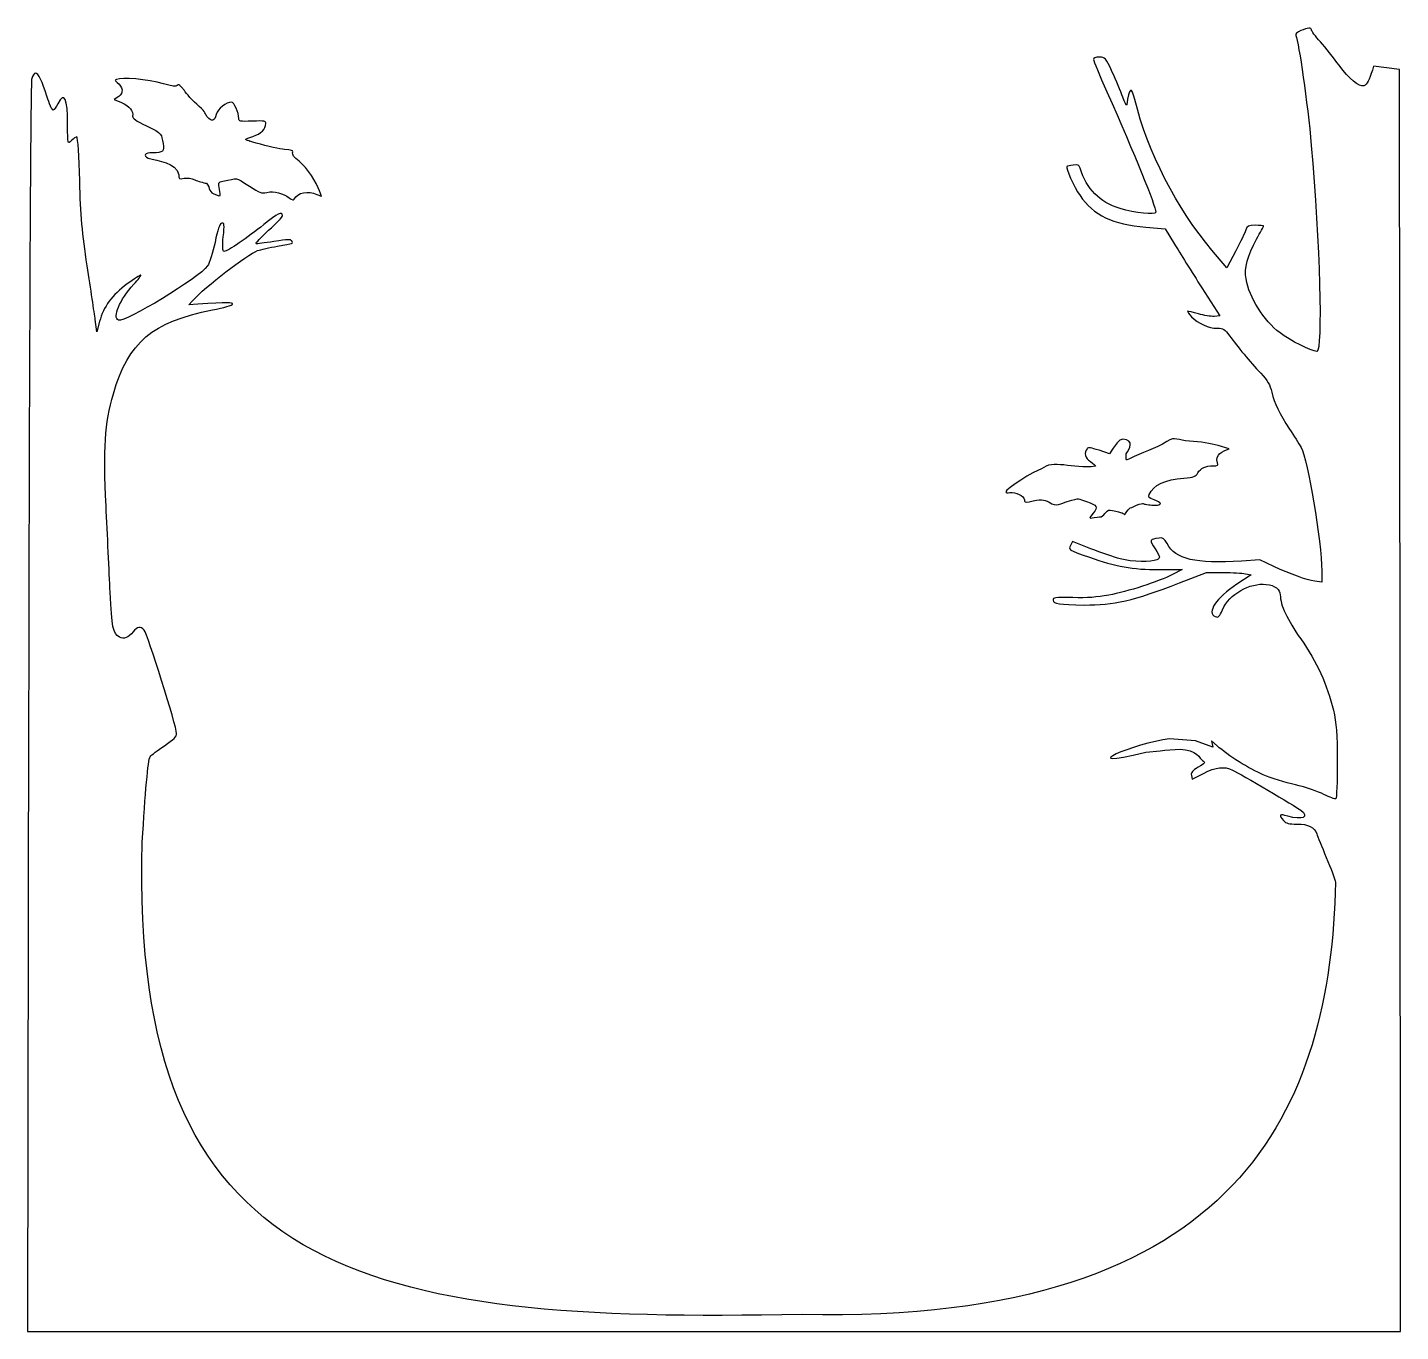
# Model space of a CAD drawing. Header units: centimetres. Extents: x -13.9 to 14.1, y -13.8 to 12.9.
import ezdxf

# ---------------------------------------------------------------- set-up
doc = ezdxf.new("R2010")
doc.units = ezdxf.units.CM
doc.header["$MEASUREMENT"] = 0
doc.layers.add('Layer 1', color=7, linetype='Continuous')

msp = doc.modelspace()

# ---------------------------------------------------------------- linework, layer by layer
at = {"layer": 'Layer 1'}
for points, knots in [([(-13.87684, -1.01854), (-13.86245, 6.77093), (-13.83782, 11.7632), (-13.81349, 11.83109), (-13.81349, 11.83109), (-13.79161, 11.89216), (-13.75767, 11.94212), (-13.73807, 11.94212), (-13.73807, 11.94212), (-13.68072, 11.94212), (-13.59602, 11.77234), (-13.50245, 11.46958), (-13.50245, 11.46958), (-13.45443, 11.31424), (-13.39802, 11.18713), (-13.37711, 11.18713), (-13.37711, 11.18713), (-13.35621, 11.18713), (-13.31205, 11.24375), (-13.27902, 11.31296), (-13.27902, 11.31296), (-13.15056, 11.58228), (-13.0776, 11.42458), (-13.07948, 10.88168), (-13.07948, 10.88168), (-13.08041, 10.48932), (-13.08019, 10.48778), (-13.00161, 10.5634), (-13.00161, 10.5634), (-12.95801, 10.60519), (-12.90757, 10.63939), (-12.88952, 10.63939), (-12.88952, 10.63939), (-12.87146, 10.63939), (-12.84612, 10.23636), (-12.83307, 9.74377), (-12.83307, 9.74377), (-12.81442, 9.03742), (-12.78219, 8.66982), (-12.68028, 8.00433), (-12.68028, 8.00433), (-12.60923, 7.54023), (-12.53513, 7.04727), (-12.51574, 6.90885), (-12.51574, 6.90885), (-12.51574, 6.90885), (-12.48033, 6.65719), (-12.48033, 6.65719), (-12.48033, 6.65719), (-12.48033, 6.65719), (-12.42633, 6.86896), (-12.42633, 6.86896), (-12.42633, 6.86896), (-12.34989, 7.16861), (-12.17042, 7.41338), (-11.86326, 7.63683), (-11.86326, 7.63683), (-11.71958, 7.74139), (-11.59452, 7.82167), (-11.58526, 7.81524), (-11.58526, 7.81524), (-11.57611, 7.80881), (-11.64029, 7.72548), (-11.72791, 7.63007), (-11.72791, 7.63007), (-12.01897, 7.31322), (-12.17203, 6.95126), (-12.03926, 6.89393), (-12.03926, 6.89393), (-11.91176, 6.83886), (-10.38782, 7.76797), (-10.22012, 8.00306), (-10.22012, 8.00306), (-10.17897, 8.06075), (-10.11077, 8.27721), (-10.06868, 8.48409), (-10.06868, 8.48409), (-10.01503, 8.74775), (-9.9737, 8.86515), (-9.93064, 8.87669), (-9.93064, 8.87669), (-9.87828, 8.89073), (-9.87367, 8.84935), (-9.89954, 8.59678), (-9.89954, 8.59678), (-9.91973, 8.39992), (-9.91533, 8.3004), (-9.88639, 8.3004), (-9.88639, 8.3004), (-9.81437, 8.3004), (-9.39827, 8.58071), (-9.07326, 8.84818), (-9.07326, 8.84818), (-8.79112, 9.08041), (-8.69189, 9.1271), (-8.69189, 9.02775), (-8.69189, 9.02775), (-8.69189, 9.00633), (-8.81835, 8.8734), (-8.97291, 8.73236), (-8.97291, 8.73236), (-9.12747, 8.59132), (-9.24383, 8.46893), (-9.23162, 8.46038), (-9.23162, 8.46038), (-9.21942, 8.45183), (-9.05579, 8.47026), (-8.86794, 8.50134), (-8.86794, 8.50134), (-8.56992, 8.55066), (-8.52348, 8.55223), (-8.50231, 8.51371), (-8.50231, 8.51371), (-8.47179, 8.45816), (-8.45026, 8.46606), (-8.79312, 8.40709), (-8.79312, 8.40709), (-8.95367, 8.37948), (-9.13591, 8.33852), (-9.19802, 8.31607), (-9.19802, 8.31607), (-9.41237, 8.23863), (-10.26718, 7.58067), (-10.5312, 7.28987), (-10.5312, 7.28987), (-10.5312, 7.28987), (-10.60195, 7.21196), (-10.60195, 7.21196), (-10.60195, 7.21196), (-10.60195, 7.21196), (-10.42027, 7.22236), (-10.42027, 7.22236), (-10.42027, 7.22236), (-9.80407, 7.25763), (-9.70896, 7.25763), (-9.70896, 7.22233), (-9.70896, 7.22233), (-9.70896, 7.20182), (-9.8879, 7.15079), (-10.12135, 7.1047), (-10.12135, 7.1047), (-11.35433, 6.86135), (-11.8369, 6.45226), (-12.14487, 5.38906), (-12.14487, 5.38906), (-12.32103, 4.78074), (-12.35411, 4.27915), (-12.29545, 3.10432), (-12.29545, 3.10432), (-12.26703, 2.53438), (-12.22897, 1.74164), (-12.21091, 1.34268), (-12.21091, 1.34268), (-12.17817, 0.61857), (-12.15405, 0.50356), (-12.01926, 0.42535), (-12.01926, 0.42535), (-11.9308, 0.37408), (-11.8377, 0.40895), (-11.74249, 0.52906), (-11.74249, 0.52906), (-11.65438, 0.64008), (-11.59227, 0.65063), (-11.51696, 0.56732), (-11.51696, 0.56732), (-11.4496, 0.49271), (-10.85308, -1.40359), (-10.85308, -1.54322), (-10.85308, -1.54322), (-10.85308, -1.60959), (-10.90974, -1.66638), (-11.10304, -1.7938), (-11.10304, -1.7938), (-11.2405, -1.88442), (-11.37193, -1.9852), (-11.39503, -2.01777), (-11.39503, -2.01777), (-11.43465, -2.07365), (-11.49788, -2.76851), (-11.55394, -3.76461), (-11.55394, -3.76461), (-11.8078, -12.62855), (-7.02664, -13.60296), (1.92304, -13.40704), (1.92304, -13.40704), (10.93922, -13.6222), (12.71224, -9.11028), (12.8213, -4.58322), (12.8213, -4.58322), (12.80953, -4.5238), (12.72464, -4.29532), (12.63251, -4.07549), (12.63251, -4.07549), (12.54047, -3.85565), (12.45248, -3.63881), (12.43695, -3.59361), (12.43695, -3.59361), (12.38931, -3.455), (12.26705, -3.39451), (12.03435, -3.39451), (12.03435, -3.39451), (11.86108, -3.39451), (11.81619, -3.38261), (11.75888, -3.32153), (11.75888, -3.32153), (11.65072, -3.20619), (11.67386, -3.18162), (11.84395, -3.23127), (11.84395, -3.23127), (12.14808, -3.32005), (12.29778, -3.25062), (12.10904, -3.10839), (12.10904, -3.10839), (11.99954, -3.02599), (10.88748, -2.37237), (10.717, -2.29027), (10.717, -2.29027), (10.549, -2.20936), (10.3807, -2.22905), (10.12262, -2.35979), (10.12262, -2.35979), (10.12262, -2.35979), (9.88954, -2.47785), (9.88954, -2.47785), (9.88954, -2.47785), (9.88954, -2.47785), (9.87558, -2.39959), (9.87558, -2.39959), (9.87558, -2.39959), (9.86491, -2.33925), (9.89713, -2.30091), (10.01664, -2.23211), (10.01664, -2.23211), (10.15818, -2.1506), (10.1657, -2.13883), (10.10426, -2.09586), (10.10426, -2.09586), (10.0538, -2.06062), (9.97894, -1.87222), (9.64593, -1.86361), (9.64593, -1.86361), (9.64593, -1.86361), (9.33661, -1.88422), (9.33661, -1.88422), (9.33661, -1.88422), (9.33661, -1.88422), (9.23701, -1.89507), (9.23701, -1.89507), (9.23701, -1.89507), (9.23701, -1.89507), (8.94218, -1.92897), (8.94218, -1.92897), (8.94218, -1.92897), (7.38956, -2.29578), (8.72636, -1.74085), (9.42837, -1.65473), (9.42837, -1.65473), (9.42837, -1.65473), (9.96153, -1.69165), (9.96153, -1.69165), (9.96153, -1.69165), (9.96153, -1.69165), (10.31437, -1.82529), (10.31437, -1.82529), (10.31437, -1.82529), (10.31437, -1.82529), (10.28792, -1.69206), (10.28792, -1.69206), (10.28792, -1.69206), (10.28792, -1.69206), (10.40277, -1.79569), (10.40277, -1.79569), (10.40277, -1.79569), (10.6238, -1.99523), (11.05864, -2.26835), (11.34375, -2.38668), (11.34375, -2.38668), (11.50199, -2.45234), (11.79833, -2.54548), (12.00226, -2.59366), (12.00226, -2.59366), (12.20629, -2.64184), (12.46839, -2.73008), (12.58471, -2.78975), (12.58471, -2.78975), (12.70101, -2.84942), (12.80966, -2.88888), (12.82599, -2.87744), (12.82599, -2.87744), (12.84243, -2.866), (12.85583, -2.52799), (12.85583, -2.12631), (12.85583, -2.12631), (12.85583, -1.55323), (12.83898, -1.32586), (12.77753, -1.0703), (12.77753, -1.0703), (12.65018, -0.54084), (12.43856, -0.07843), (12.11036, 0.38756), (12.11036, 0.38756), (11.83363, 0.7804), (11.69318, 1.08081), (11.69122, 1.28431), (11.69122, 1.28431), (11.69039, 1.40013), (11.5843, 1.48063), (11.40672, 1.50076), (11.40672, 1.50076), (11.06667, 1.53932), (10.65058, 1.29879), (10.51214, 0.98363), (10.51214, 0.98363), (10.44857, 0.83898), (10.42753, 0.81897), (10.36506, 0.84342), (10.36506, 0.84342), (10.17848, 0.91636), (10.3851, 1.22759), (10.80292, 1.50294), (10.80292, 1.50294), (10.80292, 1.50294), (11.09717, 1.69689), (11.09717, 1.69689), (11.09717, 1.69689), (11.09717, 1.69689), (10.98065, 1.71965), (10.98065, 1.71965), (10.98065, 1.71965), (10.91654, 1.73217), (10.71165, 1.74241), (10.52522, 1.74241), (10.52522, 1.74241), (10.52522, 1.74241), (10.1862, 1.74241), (10.1862, 1.74241), (10.1862, 1.74241), (10.1862, 1.74241), (9.63527, 1.53063), (9.63527, 1.53063), (9.63527, 1.53063), (8.68187, 1.16409), (8.29358, 1.0742), (7.68773, 1.07974), (7.68773, 1.07974), (7.18223, 1.08436), (7.05041, 1.10513), (7.05041, 1.18015), (7.05041, 1.18015), (7.05041, 1.23548), (7.075, 1.23852), (7.45302, 1.22997), (7.45302, 1.22997), (7.75501, 1.22314), (7.93868, 1.23598), (8.18833, 1.28136), (8.18833, 1.28136), (8.56948, 1.35063), (9.2043, 1.55515), (9.49314, 1.70172), (9.49314, 1.70172), (9.49314, 1.70172), (9.69002, 1.80161), (9.69002, 1.80161), (9.69002, 1.80161), (9.69002, 1.80161), (9.21768, 1.8018), (9.21768, 1.8018), (9.21768, 1.8018), (8.67347, 1.80199), (8.32889, 1.86322), (7.79405, 2.05466), (7.79405, 2.05466), (7.3472, 2.2146), (7.35779, 2.20794), (7.40692, 2.29813), (7.40692, 2.29813), (7.40692, 2.29813), (7.44891, 2.37525), (7.44891, 2.37525), (7.44891, 2.37525), (7.44891, 2.37525), (7.82172, 2.22879), (7.82172, 2.22879), (7.82172, 2.22879), (8.02678, 2.14824), (8.2954, 2.05581), (8.41858, 2.02339), (8.41858, 2.02339), (8.67752, 1.95528), (9.05347, 1.94611), (9.16898, 2.00508), (9.16898, 2.00508), (9.246, 2.04445), (9.245, 2.05141), (9.13526, 2.22821), (9.13526, 2.22821), (9.01778, 2.41746), (9.01725, 2.41618), (9.21827, 2.44685), (9.21827, 2.44685), (9.29406, 2.45842), (9.32178, 2.4388), (9.37997, 2.33243), (9.37997, 2.33243), (9.5555, 2.0112), (9.95602, 1.91731), (10.89922, 1.97633), (10.89922, 1.97633), (10.89922, 1.97633), (11.27321, 1.99973), (11.27321, 1.99973), (11.27321, 1.99973), (11.27321, 1.99973), (11.55997, 1.8665), (11.55997, 1.8665), (11.55997, 1.8665), (11.91182, 1.70303), (12.21791, 1.59357), (12.40025, 1.56602), (12.40025, 1.56602), (12.40025, 1.56602), (12.53798, 1.54522), (12.53798, 1.54522), (12.53798, 1.54522), (12.53798, 1.54522), (12.53798, 1.77703), (12.53798, 1.77703), (12.53798, 1.77703), (12.5376, 2.36181), (12.25416, 4.05719), (12.11717, 4.29662), (12.11717, 4.29662), (12.07304, 4.37364), (11.96641, 4.54324), (11.88014, 4.67351), (11.88014, 4.67351), (11.66812, 4.99379), (11.57114, 5.1955), (11.5185, 5.42576), (11.5185, 5.42576), (11.48518, 5.57143), (11.42949, 5.66684), (11.29294, 5.81249), (11.29294, 5.81249), (11.07598, 6.04394), (10.81068, 6.36241), (10.65707, 6.57578), (10.65707, 6.57578), (10.55564, 6.7166), (10.53187, 6.73122), (10.40381, 6.73122), (10.40381, 6.73122), (10.23234, 6.73122), (10.01049, 6.83065), (9.87988, 6.96609), (9.87988, 6.96609), (9.82668, 7.02122), (9.79016, 7.07119), (9.79876, 7.07716), (9.79876, 7.07716), (9.80726, 7.08312), (9.90645, 7.06037), (10.01922, 7.0266), (10.01922, 7.0266), (10.13201, 6.99283), (10.2767, 6.96918), (10.34085, 6.97404), (10.34085, 6.97404), (10.34085, 6.97404), (10.45747, 6.98287), (10.45747, 6.98287), (10.45747, 6.98287), (10.45747, 6.98287), (10.0884, 7.56022), (10.0884, 7.56022), (10.0884, 7.56022), (9.88545, 7.87776), (9.63468, 8.27821), (9.53123, 8.45011), (9.53123, 8.45011), (9.53123, 8.45011), (9.34321, 8.76266), (9.34321, 8.76266), (9.34321, 8.76266), (9.34321, 8.76266), (8.94576, 8.79568), (8.94576, 8.79568), (8.94576, 8.79568), (8.26828, 8.85196), (7.87635, 9.0399), (7.60166, 9.44029), (7.60166, 9.44029), (7.474, 9.62625), (7.30105, 10.01002), (7.33439, 10.03331), (7.33439, 10.03331), (7.34156, 10.03833), (7.39906, 10.05147), (7.46208, 10.06253), (7.46208, 10.06253), (7.56311, 10.08025), (7.57986, 10.07266), (7.60354, 9.99832), (7.60354, 9.99832), (7.74105, 9.56616), (7.99374, 9.31234), (8.4191, 9.17897), (8.4191, 9.17897), (8.71805, 9.08523), (9.14839, 9.04046), (9.14805, 9.10314), (9.14805, 9.10314), (9.14768, 9.22746), (8.72361, 10.26999), (8.14889, 11.56098), (8.14889, 11.56098), (7.99935, 11.89686), (7.87697, 12.19331), (7.87697, 12.21975), (7.87697, 12.21975), (7.87697, 12.25292), (7.91462, 12.26782), (7.99844, 12.26782), (7.99844, 12.26782), (8.11521, 12.26782), (8.12532, 12.25597), (8.25953, 11.96435), (8.25953, 11.96435), (8.33628, 11.79744), (8.43281, 11.56761), (8.47395, 11.45362), (8.47395, 11.45362), (8.51511, 11.33963), (8.55154, 11.26635), (8.55484, 11.29078), (8.55484, 11.29078), (8.60459, 11.65019), (8.65238, 11.68254), (8.72054, 11.40281), (8.72054, 11.40281), (8.97895, 10.34153), (9.577, 9.17261), (10.29572, 8.324), (10.29572, 8.324), (10.29572, 8.324), (10.59914, 7.96583), (10.59914, 7.96583), (10.59914, 7.96583), (10.59914, 7.96583), (10.78087, 8.30915), (10.78087, 8.30915), (10.78087, 8.30915), (10.88085, 8.49798), (10.97538, 8.69317), (10.99102, 8.74292), (10.99102, 8.74292), (11.01683, 8.82502), (11.03484, 8.83337), (11.18564, 8.83337), (11.18564, 8.83337), (11.27701, 8.83337), (11.35178, 8.82805), (11.35178, 8.82154), (11.35178, 8.82154), (11.35178, 8.81503), (11.28667, 8.69179), (11.20712, 8.54767), (11.20712, 8.54767), (11.02591, 8.21959), (10.95438, 7.9505), (10.99211, 7.73947), (10.99211, 7.73947), (11.06082, 7.35501), (11.34785, 6.89877), (11.68695, 6.63498), (11.68695, 6.63498), (11.88173, 6.48346), (12.33188, 6.25752), (12.43888, 6.25752), (12.43888, 6.25752), (12.56228, 6.25752), (12.50183, 8.51196), (12.32614, 10.46178), (12.32614, 10.46178), (12.2469, 11.34172), (12.07494, 12.55406), (12.00691, 12.71298), (12.00691, 12.71298), (11.99506, 12.74068), (12.03551, 12.77826), (12.11046, 12.80921), (12.11046, 12.80921), (12.25404, 12.86845), (12.32637, 12.8739), (12.32637, 12.82546), (12.32637, 12.82546), (12.32637, 12.80647), (12.40963, 12.69655), (12.51146, 12.5812), (12.51146, 12.5812), (12.61318, 12.46585), (12.78504, 12.2506), (12.89323, 12.10288), (12.89323, 12.10288), (13.10324, 11.8161), (13.29708, 11.65694), (13.40208, 11.68508), (13.40208, 11.68508), (13.46025, 11.7007), (13.51542, 11.80325), (13.57358, 12.00384), (13.57358, 12.00384), (13.57358, 12.00384), (13.59572, 12.08034), (13.59572, 12.08034), (13.59572, 12.08034), (13.59572, 12.08034), (13.86154, 12.04675), (13.86154, 12.04675), (13.86154, 12.04675), (13.86154, 12.04675), (14.12734, 12.01317), (14.12734, 12.01317), (14.12734, 12.01317), (14.12734, 12.01317), (14.13799, -0.87197), (14.13799, -0.87197), (14.13799, -0.87197), (14.13799, -0.87197), (14.14861, -13.7571), (14.14861, -13.7571), (14.14861, -13.7571), (14.14861, -13.7571), (0.12424, -13.7571), (0.12424, -13.7571), (0.12424, -13.7571), (0.12424, -13.7571), (-13.90013, -13.7571), (-13.90013, -13.7571), (-13.90013, -13.7571), (-13.90013, -13.7571), (-13.87653, -1.0185), (-13.87653, -1.0185), (-13.87653, -1.0185), (-13.87653, -1.0185), (-13.87653, -1.01853), (-13.87653, -1.01853), (-13.87653, -1.01853), (-13.87653, -1.01853), (-13.87653, -1.01853), (-13.87653, -1.01853), (-13.87653, -1.01853), (-13.87653, -1.01853), (-13.87653, -1.01853), (-13.87653, -1.01853), (-13.87653, -1.01853), (-13.87653, -1.01853), (-13.87653, -1.01853), (-13.87653, -1.01853), (-13.87653, -1.01853), (-13.87653, -1.01853), (-13.87653, -1.01853), (-13.87653, -1.01853), (-13.87653, -1.01853), (-13.87653, -1.01853), (-13.87653, -1.01853), (-13.87653, -1.01853), (-13.87653, -1.01853), (-13.87653, -1.01853), (-13.87682, -1.01852), (-13.87682, -1.01852), (-13.87682, -1.01852), (-13.87682, -1.01852), (-13.87683, -1.01852), (-13.87683, -1.01852), (-13.87683, -1.01852), (-13.87683, -1.01852), (-13.87684, -1.01854), (-13.87684, -1.01854)], [0, 0, 0, 0, 0.00584795, 0.00584795, 0.00584795, 0.00584795, 0.01169591, 0.01169591, 0.01169591, 0.01169591, 0.01754386, 0.01754386, 0.01754386, 0.01754386, 0.02339181, 0.02339181, 0.02339181, 0.02339181, 0.02923977, 0.02923977, 0.02923977, 0.02923977, 0.03508772, 0.03508772, 0.03508772, 0.03508772, 0.04093567, 0.04093567, 0.04093567, 0.04093567, 0.04678363, 0.04678363, 0.04678363, 0.04678363, 0.05263158, 0.05263158, 0.05263158, 0.05263158, 0.05847953, 0.05847953, 0.05847953, 0.05847953, 0.06432749, 0.06432749, 0.06432749, 0.06432749, 0.07017544, 0.07017544, 0.07017544, 0.07017544, 0.07602339, 0.07602339, 0.07602339, 0.07602339, 0.08187135, 0.08187135, 0.08187135, 0.08187135, 0.0877193, 0.0877193, 0.0877193, 0.0877193, 0.09356725, 0.09356725, 0.09356725, 0.09356725, 0.0994152, 0.0994152, 0.0994152, 0.0994152, 0.10526316, 0.10526316, 0.10526316, 0.10526316, 0.11111111, 0.11111111, 0.11111111, 0.11111111, 0.11695906, 0.11695906, 0.11695906, 0.11695906, 0.12280702, 0.12280702, 0.12280702, 0.12280702, 0.12865497, 0.12865497, 0.12865497, 0.12865497, 0.13450292, 0.13450292, 0.13450292, 0.13450292, 0.14035088, 0.14035088, 0.14035088, 0.14035088, 0.14619883, 0.14619883, 0.14619883, 0.14619883, 0.15204678, 0.15204678, 0.15204678, 0.15204678, 0.15789474, 0.15789474, 0.15789474, 0.15789474, 0.16374269, 0.16374269, 0.16374269, 0.16374269, 0.16959064, 0.16959064, 0.16959064, 0.16959064, 0.1754386, 0.1754386, 0.1754386, 0.1754386, 0.18128655, 0.18128655, 0.18128655, 0.18128655, 0.1871345, 0.1871345, 0.1871345, 0.1871345, 0.19298246, 0.19298246, 0.19298246, 0.19298246, 0.19883041, 0.19883041, 0.19883041, 0.19883041, 0.20467836, 0.20467836, 0.20467836, 0.20467836, 0.21052632, 0.21052632, 0.21052632, 0.21052632, 0.21637427, 0.21637427, 0.21637427, 0.21637427, 0.22222222, 0.22222222, 0.22222222, 0.22222222, 0.22807018, 0.22807018, 0.22807018, 0.22807018, 0.23391813, 0.23391813, 0.23391813, 0.23391813, 0.23976608, 0.23976608, 0.23976608, 0.23976608, 0.24561404, 0.24561404, 0.24561404, 0.24561404, 0.25146199, 0.25146199, 0.25146199, 0.25146199, 0.25730994, 0.25730994, 0.25730994, 0.25730994, 0.26315789, 0.26315789, 0.26315789, 0.26315789, 0.26900585, 0.26900585, 0.26900585, 0.26900585, 0.2748538, 0.2748538, 0.2748538, 0.2748538, 0.28070175, 0.28070175, 0.28070175, 0.28070175, 0.28654971, 0.28654971, 0.28654971, 0.28654971, 0.29239766, 0.29239766, 0.29239766, 0.29239766, 0.29824561, 0.29824561, 0.29824561, 0.29824561, 0.30409357, 0.30409357, 0.30409357, 0.30409357, 0.30994152, 0.30994152, 0.30994152, 0.30994152, 0.31578947, 0.31578947, 0.31578947, 0.31578947, 0.32163743, 0.32163743, 0.32163743, 0.32163743, 0.32748538, 0.32748538, 0.32748538, 0.32748538, 0.33333333, 0.33333333, 0.33333333, 0.33333333, 0.33918129, 0.33918129, 0.33918129, 0.33918129, 0.34502924, 0.34502924, 0.34502924, 0.34502924, 0.35087719, 0.35087719, 0.35087719, 0.35087719, 0.35672515, 0.35672515, 0.35672515, 0.35672515, 0.3625731, 0.3625731, 0.3625731, 0.3625731, 0.36842105, 0.36842105, 0.36842105, 0.36842105, 0.37426901, 0.37426901, 0.37426901, 0.37426901, 0.38011696, 0.38011696, 0.38011696, 0.38011696, 0.38596491, 0.38596491, 0.38596491, 0.38596491, 0.39181287, 0.39181287, 0.39181287, 0.39181287, 0.39766082, 0.39766082, 0.39766082, 0.39766082, 0.40350877, 0.40350877, 0.40350877, 0.40350877, 0.40935673, 0.40935673, 0.40935673, 0.40935673, 0.41520468, 0.41520468, 0.41520468, 0.41520468, 0.42105263, 0.42105263, 0.42105263, 0.42105263, 0.42690058, 0.42690058, 0.42690058, 0.42690058, 0.43274854, 0.43274854, 0.43274854, 0.43274854, 0.43859649, 0.43859649, 0.43859649, 0.43859649, 0.44444444, 0.44444444, 0.44444444, 0.44444444, 0.4502924, 0.4502924, 0.4502924, 0.4502924, 0.45614035, 0.45614035, 0.45614035, 0.45614035, 0.4619883, 0.4619883, 0.4619883, 0.4619883, 0.46783626, 0.46783626, 0.46783626, 0.46783626, 0.47368421, 0.47368421, 0.47368421, 0.47368421, 0.47953216, 0.47953216, 0.47953216, 0.47953216, 0.48538012, 0.48538012, 0.48538012, 0.48538012, 0.49122807, 0.49122807, 0.49122807, 0.49122807, 0.49707602, 0.49707602, 0.49707602, 0.49707602, 0.50292398, 0.50292398, 0.50292398, 0.50292398, 0.50877193, 0.50877193, 0.50877193, 0.50877193, 0.51461988, 0.51461988, 0.51461988, 0.51461988, 0.52046784, 0.52046784, 0.52046784, 0.52046784, 0.52631579, 0.52631579, 0.52631579, 0.52631579, 0.53216374, 0.53216374, 0.53216374, 0.53216374, 0.5380117, 0.5380117, 0.5380117, 0.5380117, 0.54385965, 0.54385965, 0.54385965, 0.54385965, 0.5497076, 0.5497076, 0.5497076, 0.5497076, 0.55555556, 0.55555556, 0.55555556, 0.55555556, 0.56140351, 0.56140351, 0.56140351, 0.56140351, 0.56725146, 0.56725146, 0.56725146, 0.56725146, 0.57309942, 0.57309942, 0.57309942, 0.57309942, 0.57894737, 0.57894737, 0.57894737, 0.57894737, 0.58479532, 0.58479532, 0.58479532, 0.58479532, 0.59064327, 0.59064327, 0.59064327, 0.59064327, 0.59649123, 0.59649123, 0.59649123, 0.59649123, 0.60233918, 0.60233918, 0.60233918, 0.60233918, 0.60818713, 0.60818713, 0.60818713, 0.60818713, 0.61403509, 0.61403509, 0.61403509, 0.61403509, 0.61988304, 0.61988304, 0.61988304, 0.61988304, 0.62573099, 0.62573099, 0.62573099, 0.62573099, 0.63157895, 0.63157895, 0.63157895, 0.63157895, 0.6374269, 0.6374269, 0.6374269, 0.6374269, 0.64327485, 0.64327485, 0.64327485, 0.64327485, 0.64912281, 0.64912281, 0.64912281, 0.64912281, 0.65497076, 0.65497076, 0.65497076, 0.65497076, 0.66081871, 0.66081871, 0.66081871, 0.66081871, 0.66666667, 0.66666667, 0.66666667, 0.66666667, 0.67251462, 0.67251462, 0.67251462, 0.67251462, 0.67836257, 0.67836257, 0.67836257, 0.67836257, 0.68421053, 0.68421053, 0.68421053, 0.68421053, 0.69005848, 0.69005848, 0.69005848, 0.69005848, 0.69590643, 0.69590643, 0.69590643, 0.69590643, 0.70175439, 0.70175439, 0.70175439, 0.70175439, 0.70760234, 0.70760234, 0.70760234, 0.70760234, 0.71345029, 0.71345029, 0.71345029, 0.71345029, 0.71929825, 0.71929825, 0.71929825, 0.71929825, 0.7251462, 0.7251462, 0.7251462, 0.7251462, 0.73099415, 0.73099415, 0.73099415, 0.73099415, 0.73684211, 0.73684211, 0.73684211, 0.73684211, 0.74269006, 0.74269006, 0.74269006, 0.74269006, 0.74853801, 0.74853801, 0.74853801, 0.74853801, 0.75438596, 0.75438596, 0.75438596, 0.75438596, 0.76023392, 0.76023392, 0.76023392, 0.76023392, 0.76608187, 0.76608187, 0.76608187, 0.76608187, 0.77192982, 0.77192982, 0.77192982, 0.77192982, 0.77777778, 0.77777778, 0.77777778, 0.77777778, 0.78362573, 0.78362573, 0.78362573, 0.78362573, 0.78947368, 0.78947368, 0.78947368, 0.78947368, 0.79532164, 0.79532164, 0.79532164, 0.79532164, 0.80116959, 0.80116959, 0.80116959, 0.80116959, 0.80701754, 0.80701754, 0.80701754, 0.80701754, 0.8128655, 0.8128655, 0.8128655, 0.8128655, 0.81871345, 0.81871345, 0.81871345, 0.81871345, 0.8245614, 0.8245614, 0.8245614, 0.8245614, 0.83040936, 0.83040936, 0.83040936, 0.83040936, 0.83625731, 0.83625731, 0.83625731, 0.83625731, 0.84210526, 0.84210526, 0.84210526, 0.84210526, 0.84795322, 0.84795322, 0.84795322, 0.84795322, 0.85380117, 0.85380117, 0.85380117, 0.85380117, 0.85964912, 0.85964912, 0.85964912, 0.85964912, 0.86549708, 0.86549708, 0.86549708, 0.86549708, 0.87134503, 0.87134503, 0.87134503, 0.87134503, 0.87719298, 0.87719298, 0.87719298, 0.87719298, 0.88304094, 0.88304094, 0.88304094, 0.88304094, 0.88888889, 0.88888889, 0.88888889, 0.88888889, 0.89473684, 0.89473684, 0.89473684, 0.89473684, 0.9005848, 0.9005848, 0.9005848, 0.9005848, 0.90643275, 0.90643275, 0.90643275, 0.90643275, 0.9122807, 0.9122807, 0.9122807, 0.9122807, 0.91812865, 0.91812865, 0.91812865, 0.91812865, 0.92397661, 0.92397661, 0.92397661, 0.92397661, 0.92982456, 0.92982456, 0.92982456, 0.92982456, 0.93567251, 0.93567251, 0.93567251, 0.93567251, 0.94152047, 0.94152047, 0.94152047, 0.94152047, 0.94736842, 0.94736842, 0.94736842, 0.94736842, 0.95321637, 0.95321637, 0.95321637, 0.95321637, 0.95906433, 0.95906433, 0.95906433, 0.95906433, 0.96491228, 0.96491228, 0.96491228, 0.96491228, 0.97076023, 0.97076023, 0.97076023, 0.97076023, 0.97660819, 0.97660819, 0.97660819, 0.97660819, 0.98245614, 0.98245614, 0.98245614, 0.98245614, 0.98830409, 0.98830409, 0.98830409, 0.98830409, 1, 1, 1, 1]), ([(-8.55071, 9.39261), (-8.67626, 9.49092), (-8.85944, 9.53635), (-9.00918, 9.50634), (-9.00918, 9.50634), (-9.12507, 9.48312), (-9.15672, 9.49417), (-9.36168, 9.62966), (-9.36168, 9.62966), (-9.68316, 9.84204), (-9.58024, 9.79428), (-9.91098, 9.73236), (-9.91098, 9.73236), (-9.99973, 9.71575), (-10.005, 9.70304), (-9.97916, 9.56705), (-9.97916, 9.56705), (-9.95211, 9.42467), (-9.95402, 9.42099), (-10.03685, 9.45711), (-10.03685, 9.45711), (-10.21201, 9.50301), (-10.15879, 9.59093), (-10.23949, 9.69235), (-10.23949, 9.69235), (-10.30991, 9.70277), (-10.41751, 9.7342), (-10.47872, 9.76219), (-10.47872, 9.76219), (-10.55164, 9.79557), (-10.6278, 9.80642), (-10.7003, 9.79371), (-10.7003, 9.79371), (-10.80137, 9.77598), (-10.8107, 9.78205), (-10.8107, 9.8657), (-10.8107, 9.8657), (-10.862, 10.12012), (-11.23096, 10.14723), (-11.43342, 10.20689), (-11.43342, 10.20689), (-11.53761, 10.25791), (-11.51409, 10.31356), (-11.34392, 10.31415), (-11.34392, 10.31415), (-11.132, 10.31486), (-11.09642, 10.34627), (-11.12994, 10.50278), (-11.12994, 10.50278), (-11.17154, 10.69631), (-11.1258, 10.70651), (-11.46773, 10.86498), (-11.46773, 10.86498), (-11.6875, 10.96686), (-11.7604, 11.01699), (-11.75139, 11.06011), (-11.75139, 11.06011), (-11.73014, 11.16218), (-11.82144, 11.27527), (-11.97692, 11.33937), (-11.97692, 11.33937), (-11.97692, 11.33937), (-12.12795, 11.40166), (-12.12795, 11.40166), (-12.12795, 11.40166), (-12.12795, 11.40166), (-12.03689, 11.46095), (-12.03689, 11.46095), (-12.03689, 11.46095), (-11.93358, 11.52822), (-11.94653, 11.66163), (-12.06544, 11.7534), (-12.06544, 11.7534), (-12.12846, 11.80207), (-12.12534, 11.80714), (-12.02118, 11.82541), (-12.02118, 11.82541), (-11.82962, 11.85899), (-11.27431, 11.7858), (-11.01155, 11.69233), (-11.01155, 11.69233), (-10.73299, 11.61591), (-10.88623, 11.82169), (-10.69302, 11.58819), (-10.69302, 11.58819), (-10.66365, 11.52648), (-10.5269, 11.37816), (-10.38922, 11.25859), (-10.38922, 11.25859), (-10.25162, 11.13902), (-10.27468, 11.10449), (-10.23264, 11.05481), (-10.23264, 11.05481), (-10.13576, 10.94021), (-10.07654, 10.95401), (-10.04282, 11.09905), (-10.04282, 11.09905), (-10.01734, 11.20841), (-9.84052, 11.34943), (-9.72833, 11.3498), (-9.72833, 11.3498), (-9.68068, 11.34988), (-9.58179, 11.12472), (-9.58189, 11.01644), (-9.58189, 11.01644), (-9.58189, 10.95369), (-9.56764, 10.95076), (-9.30643, 10.96018), (-9.30643, 10.96018), (-9.05278, 10.96932), (-9.03091, 10.96532), (-9.03091, 10.90976), (-9.03091, 10.90976), (-9.03091, 10.79748), (-9.1226, 10.7079), (-9.2996, 10.64732), (-9.2996, 10.64732), (-9.47534, 10.58716), (-9.47559, 10.5869), (-9.36994, 10.55654), (-9.36994, 10.55654), (-9.31167, 10.53979), (-9.46071, 10.58264), (-9.22764, 10.51316), (-9.22764, 10.51316), (-8.99455, 10.44368), (-8.73332, 10.3859), (-8.64706, 10.38476), (-8.64706, 10.38476), (-8.34599, 10.3577), (-8.58556, 10.33973), (-8.41884, 10.20135), (-8.41884, 10.20135), (-8.24033, 10.06659), (-8.05704, 9.82579), (-7.96122, 9.60011), (-7.96122, 9.60011), (-7.9236, 9.51166), (-7.89281, 9.4343), (-7.89281, 9.42819), (-7.89281, 9.42819), (-7.89281, 9.42208), (-7.93519, 9.43782), (-7.98698, 9.46317), (-7.98698, 9.46317), (-8.16479, 9.55015), (-8.38995, 9.50304), (-8.44991, 9.36635), (-8.44991, 9.36635), (-8.46216, 9.33829), (-8.49104, 9.34579), (-8.55071, 9.3926), (-8.55071, 9.3926), (-8.55071, 9.3926), (-8.55071, 9.39261), (-8.55071, 9.39261)], [0, 0, 0, 0, 0.025, 0.025, 0.025, 0.025, 0.05, 0.05, 0.05, 0.05, 0.075, 0.075, 0.075, 0.075, 0.1, 0.1, 0.1, 0.1, 0.125, 0.125, 0.125, 0.125, 0.15, 0.15, 0.15, 0.15, 0.175, 0.175, 0.175, 0.175, 0.2, 0.2, 0.2, 0.2, 0.225, 0.225, 0.225, 0.225, 0.25, 0.25, 0.25, 0.25, 0.275, 0.275, 0.275, 0.275, 0.3, 0.3, 0.3, 0.3, 0.325, 0.325, 0.325, 0.325, 0.35, 0.35, 0.35, 0.35, 0.375, 0.375, 0.375, 0.375, 0.4, 0.4, 0.4, 0.4, 0.425, 0.425, 0.425, 0.425, 0.45, 0.45, 0.45, 0.45, 0.475, 0.475, 0.475, 0.475, 0.5, 0.5, 0.5, 0.5, 0.525, 0.525, 0.525, 0.525, 0.55, 0.55, 0.55, 0.55, 0.575, 0.575, 0.575, 0.575, 0.6, 0.6, 0.6, 0.6, 0.625, 0.625, 0.625, 0.625, 0.65, 0.65, 0.65, 0.65, 0.675, 0.675, 0.675, 0.675, 0.7, 0.7, 0.7, 0.7, 0.725, 0.725, 0.725, 0.725, 0.75, 0.75, 0.75, 0.75, 0.775, 0.775, 0.775, 0.775, 0.8, 0.8, 0.8, 0.8, 0.825, 0.825, 0.825, 0.825, 0.85, 0.85, 0.85, 0.85, 0.875, 0.875, 0.875, 0.875, 0.9, 0.9, 0.9, 0.9, 0.925, 0.925, 0.925, 0.925, 0.95, 0.95, 0.95, 0.95, 1, 1, 1, 1]), ([(7.86914, 2.95397), (7.97725, 3.08196), (7.95789, 3.11506), (7.73066, 3.19039), (7.73066, 3.19039), (7.53667, 3.25469), (7.63153, 3.27552), (7.33865, 3.19135), (7.33865, 3.19135), (7.22087, 3.1597), (7.11234, 3.07246), (6.97117, 3.18113), (6.97117, 3.18113), (6.85564, 3.24079), (6.80313, 3.24181), (6.56002, 3.18917), (6.56002, 3.18917), (6.4821, 3.1723), (6.46467, 3.17985), (6.46467, 3.23051), (6.46467, 3.23051), (6.46467, 3.30694), (6.28254, 3.39504), (6.16798, 3.37409), (6.16798, 3.37409), (6.12134, 3.36558), (6.08328, 3.37206), (6.08328, 3.38852), (6.08328, 3.38852), (6.08328, 3.44904), (6.65901, 3.81873), (6.8142, 3.85785), (6.8142, 3.85785), (7.04046, 4.05839), (7.44308, 3.85559), (7.91907, 3.91164), (7.91907, 3.91164), (7.91907, 3.92602), (7.87139, 3.96907), (7.81312, 4.00732), (7.81312, 4.00732), (7.70642, 4.07739), (7.67612, 4.19361), (7.74478, 4.26936), (7.74478, 4.26936), (7.77416, 4.30178), (7.82091, 4.296), (7.99214, 4.23877), (7.99214, 4.23877), (7.99214, 4.23877), (8.20318, 4.1682), (8.20318, 4.1682), (8.20318, 4.1682), (8.20318, 4.1682), (8.25274, 4.2432), (8.25274, 4.2432), (8.25274, 4.2432), (8.27996, 4.28445), (8.35105, 4.38411), (8.3991, 4.43369), (8.3991, 4.43369), (8.4174, 4.44495), (8.39691, 4.44101), (8.47711, 4.46413), (8.47711, 4.46413), (8.7223, 4.44774), (8.61042, 4.27723), (8.54193, 4.1642), (8.54193, 4.1642), (8.55731, 4.04247), (8.51051, 4.02571), (8.61107, 4.06533), (8.61107, 4.06533), (8.86464, 4.1863), (9.13298, 4.27189), (9.37474, 4.41726), (9.37474, 4.41726), (9.55087, 4.53714), (9.59519, 4.43097), (9.83513, 4.42487), (9.83513, 4.42487), (10.06173, 4.41183), (10.27948, 4.37868), (10.42221, 4.33544), (10.42221, 4.33544), (10.42221, 4.33544), (10.64898, 4.26674), (10.64898, 4.26674), (10.64898, 4.26674), (10.50779, 4.2223), (10.36282, 4.15686), (10.40618, 3.98273), (10.40618, 3.98273), (10.42955, 3.93127), (10.41609, 3.92138), (10.32251, 3.92138), (10.32251, 3.92138), (10.16331, 3.92138), (10.06618, 3.87729), (10.00753, 3.77832), (10.00753, 3.77832), (9.96239, 3.70219), (9.9295, 3.68999), (9.7232, 3.67305), (9.7232, 3.67305), (9.33655, 3.6413), (9.09933, 3.52947), (9.01272, 3.33818), (9.01272, 3.33818), (8.98893, 3.28551), (9.00794, 3.2642), (9.11253, 3.22639), (9.11253, 3.22639), (9.18372, 3.2007), (9.24184, 3.1667), (9.24184, 3.15083), (9.24184, 3.15083), (9.24184, 3.10431), (9.06056, 3.12218), (9.00525, 3.1263), (9.00525, 3.1263), (8.87308, 3.13616), (8.93708, 3.16771), (8.81041, 3.13678), (8.81041, 3.13678), (8.73238, 3.11773), (8.65772, 3.06276), (8.62499, 3.06276), (8.62499, 3.06276), (8.39477, 2.83562), (8.67463, 2.94385), (8.26489, 3.01208), (8.26489, 3.01208), (8.13148, 3.05032), (8.12459, 2.92082), (8.0317, 2.88223), (8.0317, 2.88223), (8.01038, 2.88223), (7.89186, 2.87307), (7.85011, 2.86188), (7.85011, 2.86188), (7.78313, 2.84392), (7.78536, 2.85476), (7.86914, 2.95396), (7.86914, 2.95396), (7.86914, 2.95396), (7.86914, 2.95396), (7.86914, 2.95396), (7.86914, 2.95396), (7.86914, 2.95396), (7.86914, 2.95396), (7.86914, 2.95396), (7.86914, 2.95396), (7.86914, 2.95396), (7.86914, 2.95397), (7.86914, 2.95397)], [0, 0, 0, 0, 0.025, 0.025, 0.025, 0.025, 0.05, 0.05, 0.05, 0.05, 0.075, 0.075, 0.075, 0.075, 0.1, 0.1, 0.1, 0.1, 0.125, 0.125, 0.125, 0.125, 0.15, 0.15, 0.15, 0.15, 0.175, 0.175, 0.175, 0.175, 0.2, 0.2, 0.2, 0.2, 0.225, 0.225, 0.225, 0.225, 0.25, 0.25, 0.25, 0.25, 0.275, 0.275, 0.275, 0.275, 0.3, 0.3, 0.3, 0.3, 0.325, 0.325, 0.325, 0.325, 0.35, 0.35, 0.35, 0.35, 0.375, 0.375, 0.375, 0.375, 0.4, 0.4, 0.4, 0.4, 0.425, 0.425, 0.425, 0.425, 0.45, 0.45, 0.45, 0.45, 0.475, 0.475, 0.475, 0.475, 0.5, 0.5, 0.5, 0.5, 0.525, 0.525, 0.525, 0.525, 0.55, 0.55, 0.55, 0.55, 0.575, 0.575, 0.575, 0.575, 0.6, 0.6, 0.6, 0.6, 0.625, 0.625, 0.625, 0.625, 0.65, 0.65, 0.65, 0.65, 0.675, 0.675, 0.675, 0.675, 0.7, 0.7, 0.7, 0.7, 0.725, 0.725, 0.725, 0.725, 0.75, 0.75, 0.75, 0.75, 0.775, 0.775, 0.775, 0.775, 0.8, 0.8, 0.8, 0.8, 0.825, 0.825, 0.825, 0.825, 0.85, 0.85, 0.85, 0.85, 0.875, 0.875, 0.875, 0.875, 0.9, 0.9, 0.9, 0.9, 0.925, 0.925, 0.925, 0.925, 0.95, 0.95, 0.95, 0.95, 1, 1, 1, 1])]:
    msp.add_open_spline(points, degree=3, knots=knots, dxfattribs=at)

doc.saveas('drawing.dxf')
